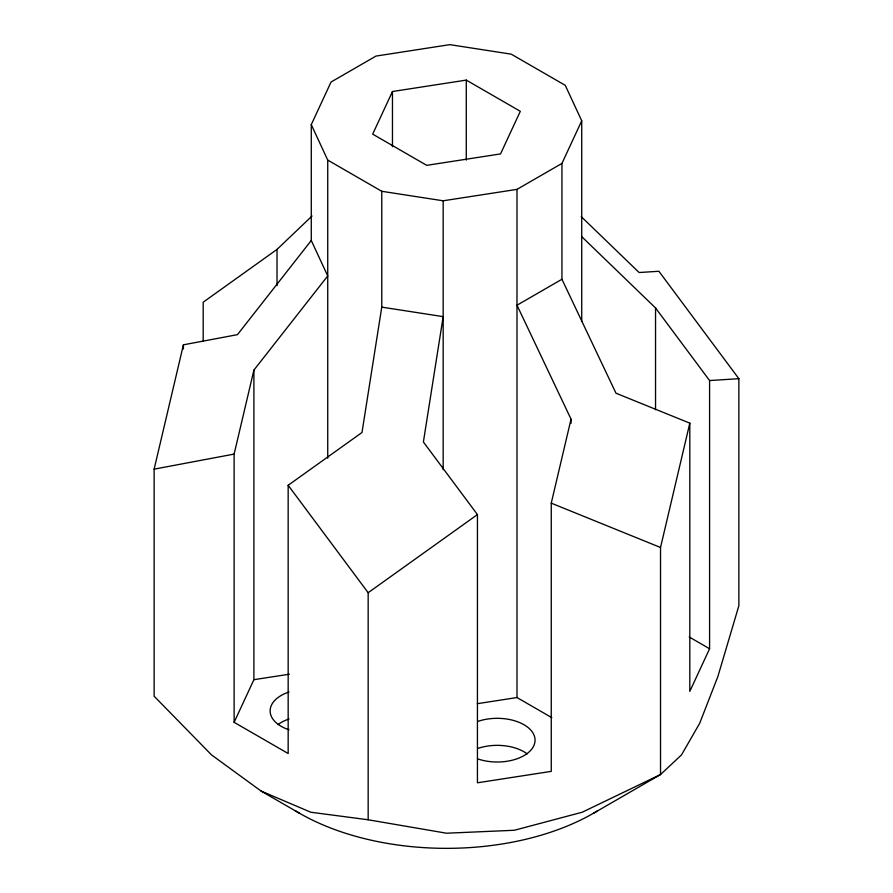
<?xml version="1.0" encoding="UTF-8"?>
<svg xmlns="http://www.w3.org/2000/svg" width="893" height="893" viewBox="0 0 893 893"><rect width="100%" height="100%" fill="white"/><g stroke="black" fill="none" stroke-linecap="round" stroke-linejoin="round"><path stroke-width="1.34" d="M381.769 307.136L443.174 316.635L423.394 442.002L477.442 514.58L477.431 782.793L551.26 771.373L551.26 503.15L571.04 419.163L516.991 305.216L561.943 279.263L561.943 163.419L581.723 120.801L565.269 85.348L511.231 54.149L449.826 44.65L376.009 56.069L331.057 82.022L311.277 124.64L311.277 240.485L327.731 275.937L253.902 370.104L234.122 454.091L234.122 722.314L288.171 753.513L288.16 485.29L361.989 432.502L381.769 307.136L381.769 191.292L327.731 160.093L311.277 124.64M561.943 279.263L615.98 393.21L689.809 423.159L689.809 691.383L709.589 648.753L709.589 380.552L655.54 307.962L581.723 236.645M299.356 813.166L261.147 791.098L211.485 754.875L154.132 696.205L154.132 469.149L183.411 344.821L237.46 334.652L311.277 240.485M593.644 813.166L660.53 774.544L660.53 547.487L689.809 423.159M392.462 91.521L372.682 134.14L426.72 165.339L500.538 153.92L520.318 111.301L466.28 80.102L392.462 91.521L392.462 146.686M234.122 722.314L253.902 679.685L253.902 370.104M203.191 341.115L203.191 302.202L277.02 249.415L312.048 216.006M581.231 216.619L639.098 272.521L658.878 271.271L738.868 378.688L738.868 605.744L717.872 676.537L699.699 723.263L681.515 754.875L660.53 774.544L582.191 812.228L514.346 830.267L446.5 833.214L368.162 819.774L368.162 592.718L477.442 514.58M381.769 191.292L443.174 200.791L516.991 189.372L561.943 163.419M154.132 469.149L234.122 454.091M253.902 679.685L289.455 674.193M477.353 703.684L516.991 697.545L551.818 717.659M709.589 380.552L738.868 378.688M368.162 819.774L310.809 812.228L261.147 791.098M551.26 503.15L660.53 547.487M689.173 636.966L709.589 648.753M288.16 485.29L368.162 592.718M655.54 307.962L655.54 409.764M581.723 120.801L581.723 321.513M571.04 419.163L571.04 423.349M516.991 189.372L516.991 697.545M466.28 80.102L466.28 160.093M443.174 200.791L443.174 469.673M327.731 160.093L327.731 458.187M277.02 249.415L277.02 285.671M183.411 344.821L183.411 348.996M597.417 810.922A208.091 120.142 0 0 1 295.583 810.922M289.031 729.804A37.83 21.845 0 0 1 289.031 691.975M478.291 721.254A37.83 21.845 0 0 1 535.052 740.174A37.83 21.845 0 0 1 478.291 759.083M478.291 748.278A37.83 21.845 0 0 1 527.227 753.904M277.935 724.625A37.83 21.845 0 0 1 289.031 718.999"/></g></svg>
